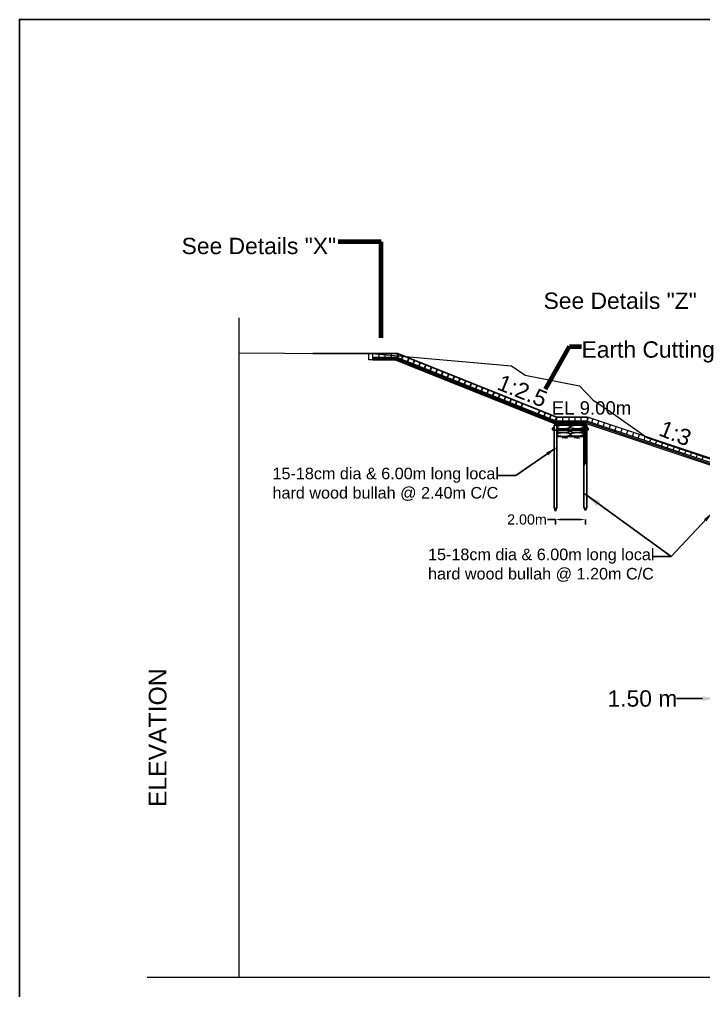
# Model space of a CAD drawing. Header units: inches. Extents: x -885 to 26362, y -28010 to 990.
# Drawn here: x 4168 to 4218.2, y -20437.7 to -20366.4 of the extents above; entities that cross this region are included whole.
import ezdxf

# ---------------------------------------------------------------- set-up
doc = ezdxf.new("R2010")
doc.units = ezdxf.units.IN
doc.header["$MEASUREMENT"] = 0
doc.header["$PDMODE"] = 3
doc.layers.add('Layer1', color=7, linetype='Continuous', lineweight=13)
doc.layers.add('LINE', color=7, linetype='Continuous')
doc.styles.add('dim', font='isocp.shx')
doc.styles.get("Standard").update_dxf_attribs({"font": 'arial.ttf'})
doc.styles.add('TIMES', font='ARIALN.TTF')
doc.dimstyles.new("Arshi's Style", dxfattribs={"dimtxt": 1.25, "dimasz": 1.25, "dimexe": 0.18, "dimexo": 2, "dimgap": 0.09, "dimtad": 0, "dimzin": 0, "dimdsep": 46, "dimtxsty": 'TIMES', "dimcen": 0.09, "dimadec": 4, "dimazin": 0, "dimtfac": 1, "dimtofl": 0, "dimtmove": 0, "dimatfit": 3, "dimfxl": 1, "dimtolj": 1, "dimtzin": 0, "dimarcsym": 0})
doc.dimstyles.get("Standard").update_dxf_attribs({"dimtxt": 0.18, "dimasz": 0.18, "dimexe": 0.18, "dimexo": 0.0625, "dimgap": 0.09, "dimtad": 0, "dimtih": 1, "dimtoh": 1, "dimdec": 4, "dimzin": 0, "dimdsep": 46, "dimtxsty": 'Standard', "dimcen": 0.09, "dimadec": 0, "dimazin": 0, "dimtfac": 1, "dimtdec": 4, "dimtofl": 0, "dimtmove": 0, "dimatfit": 3, "dimfxl": 1, "dimtolj": 1, "dimtzin": 0, "dimarcsym": 0})
doc.dimstyles.new('STANDARD$0', dxfattribs={"dimscale": 0, "dimtxt": 8, "dimasz": 8, "dimexe": 4, "dimexo": 0, "dimgap": 2, "dimtad": 1, "dimdec": 0, "dimzin": 0, "dimdsep": 46, "dimtxsty": 'dim', "dimblk": 'DOTSMALL', "dimcen": 1, "dimclrd": 6, "dimclre": 6, "dimclrt": 256, "dimadec": 0, "dimazin": 0, "dimtfac": 1, "dimtdec": 0, "dimtix": 1, "dimtofl": 0, "dimtmove": 1, "dimatfit": 3, "dimldrblk": 'DOTSMALL', "dimfxl": 6, "dimtolj": 1, "dimtzin": 0, "dimarcsym": 0})

# ---------------------------------------------------------------- blocks, each defined once
blk = doc.blocks.new('*D200')
at = {"layer": 'Defpoints', "color": 0, "linetype": 'ByBlock', "ltscale": 0.5, "transparency": 16777216}
for p in [(4219.164, -20416.263), (4220.519, -20416.263), (4220.519, -20416.263)]:
    blk.add_point(p, dxfattribs=at)
at = {"layer": 'LINE', "color": 0, "lineweight": -2, "ltscale": 0.5, "transparency": 16777216}
for p, q in [((4218.164, -20416.263), (4216.25, -20416.263)), ((4219.164, -20416.263), (4219.164, -20416.083)), ((4220.519, -20416.263), (4220.519, -20416.083)), ((4221.519, -20416.263), (4222.519, -20416.263))]:
    blk.add_line(p, q, dxfattribs=at)
at = {"layer": 'LINE', "color": 0, "linetype": 'ByBlock', "ltscale": 0.5, "transparency": 16777216}
for points in [[(4218.164, -20416.096), (4218.164, -20416.43), (4219.164, -20416.263)], [(4221.519, -20416.096), (4221.519, -20416.43), (4220.519, -20416.263)]]:
    blk.add_solid(points, dxfattribs=at)
at = {"layer": 'LINE', "color": 0, "linetype": 'ByBlock', "lineweight": 20, "ltscale": 0.5, "transparency": 16777216, "insert": (4213.742, -20416.263), "char_height": 0.85, "attachment_point": 5}
blk.add_mtext('\\A1;{\\H1.412x;1.50 m}', dxfattribs=at)
blk = doc.blocks.new('*D202')
at = {"color": 0, "lineweight": -2, "ltscale": 0.5, "transparency": 16777216}
for p, q in [((4207.348, -20403.113), (4206.761, -20403.113)), ((4207.348, -20403.113), (4207.348, -20403.477)), ((4209.143, -20403.113), (4207.756, -20403.113)), ((4209.551, -20403.113), (4209.551, -20403.477))]:
    blk.add_line(p, q, dxfattribs=at)
at = {"color": 0, "linetype": 'Continuous', "ltscale": 0.5, "transparency": 16777216}
for points in [[(4207.756, -20403.045), (4207.756, -20403.181), (4207.348, -20403.113)], [(4209.143, -20403.045), (4209.143, -20403.181), (4209.551, -20403.113)]]:
    blk.add_solid(points, dxfattribs=at)
at = {"layer": 'Defpoints', "color": 0, "linetype": 'Continuous', "ltscale": 0.5, "transparency": 16777216}
for p in [(4207.348, -20403.004), (4209.551, -20403.033), (4209.551, -20403.113)]:
    blk.add_point(p, dxfattribs=at)
at = {"color": 0, "linetype": 'Continuous', "lineweight": -3, "ltscale": 0.5, "transparency": 16777216, "insert": (4205.264, -20403.113), "char_height": 0.75, "attachment_point": 5}
blk.add_mtext('\\A1;2.00m', dxfattribs=at)

msp = doc.modelspace()

# ---------------------------------------------------------------- linework, layer by layer
at = {"color": 0, "lineweight": 20}
for p, q in [((4184.12587, -20436.728903), (4184.12587, -20388.298248)), ((4177.36786, -20436.728903), (4333.643243, -20436.728903))]:
    msp.add_line(p, q, dxfattribs=at)
at = {"color": 0, "linetype": 'Continuous', "lineweight": -3, "ltscale": 0.5}
for p, q in [((4189.545233, -20390.918726), (4195.754714, -20390.918726)), ((4193.654714, -20390.918726), (4195.754714, -20390.918726)), ((4207.376487, -20395.998248), (4195.677681, -20391.318726)), ((4207.395746, -20395.898248), (4195.696939, -20391.218726)), ((4207.45352, -20395.598248), (4195.754714, -20390.918726)), ((4195.754714, -20391.218726), (4195.858162, -20390.960105)), ((4196.172529, -20391.085851), (4196.061111, -20391.364394)), ((4196.590343, -20391.252977), (4196.478926, -20391.53152)), ((4207.353872, -20396.096905), (4195.655066, -20391.417383)), ((4197.008158, -20391.420103), (4196.89674, -20391.698646)), ((4197.425972, -20391.587229), (4197.314555, -20391.865772)), ((4197.843787, -20391.754355), (4197.73237, -20392.032898)), ((4198.261601, -20391.92148), (4198.150184, -20392.200023)), ((4198.679416, -20392.088606), (4198.567999, -20392.367149)), ((4199.09723, -20392.255732), (4198.985813, -20392.534275)), ((4199.515045, -20392.422858), (4199.403628, -20392.701401)), ((4199.932859, -20392.589984), (4199.821442, -20392.868527)), ((4200.350674, -20392.757109), (4200.239257, -20393.035652)), ((4200.768488, -20392.924235), (4200.657071, -20393.202778)), ((4201.186303, -20393.091361), (4201.074886, -20393.369904)), ((4201.604117, -20393.258487), (4201.4927, -20393.53703)), ((4202.021932, -20393.425613), (4201.910515, -20393.704156)), ((4202.439746, -20393.592738), (4202.328329, -20393.871281)), ((4202.857561, -20393.759864), (4202.746144, -20394.038407)), ((4203.275375, -20393.92699), (4203.163958, -20394.205533)), ((4203.69319, -20394.094116), (4203.581773, -20394.372659)), ((4204.111004, -20394.261242), (4203.999587, -20394.539785)), ((4204.528819, -20394.428367), (4204.417402, -20394.70691)), ((4204.946633, -20394.595493), (4204.835216, -20394.874036)), ((4206.200077, -20395.096871), (4206.08866, -20395.375414)), ((4206.617891, -20395.263996), (4206.506474, -20395.542539)), ((4207.035706, -20395.431122), (4206.924289, -20395.709665)), ((4207.45352, -20395.598248), (4207.342103, -20395.876791)), ((4207.45352, -20395.598248), (4209.70352, -20395.598248)), ((4207.250122, -20396.172497), (4207.450122, -20396.172497)), ((4207.250122, -20396.172497), (4207.250122, -20402.207752)), ((4207.450122, -20396.172497), (4207.450122, -20402.207752)), ((4207.450122, -20396.172497), (4207.785926, -20396.172497)), ((4207.785926, -20396.172497), (4209.650122, -20396.172497)), ((4209.450122, -20396.172497), (4209.450122, -20402.172497)), ((4209.551077, -20396.172497), (4209.551077, -20398.908318)), ((4209.650122, -20396.172497), (4209.650122, -20402.172497)), ((4207.292334, -20396.555137), (4209.714318, -20396.551359)), ((4207.450122, -20397.007033), (4209.450122, -20397.007033)), ((4207.981421, -20397.004488), (4207.85812, -20397.126887)), ((4207.85812, -20397.126887), (4207.981421, -20397.004488)), ((4208.093354, -20397.004488), (4207.970053, -20397.126887)), ((4207.970053, -20397.126887), (4208.093354, -20397.004488)), ((4207.981421, -20397.004488), (4208.120302, -20397.143886)), ((4208.093354, -20397.004488), (4208.232235, -20397.143886)), ((4208.860519, -20397.017885), (4208.737218, -20397.140284)), ((4208.737218, -20397.140284), (4208.860519, -20397.017885)), ((4208.972453, -20397.017885), (4208.849152, -20397.140284)), ((4208.849152, -20397.140284), (4208.972453, -20397.017885)), ((4208.860519, -20397.017885), (4208.9994, -20397.157284)), ((4208.972453, -20397.017885), (4209.111333, -20397.157284)), ((4209.551077, -20398.908318), (4209.450122, -20399.172497)), ((4207.250122, -20402.207752), (4207.350122, -20402.489061)), ((4207.350122, -20402.489061), (4207.450122, -20402.207752)), ((4209.450122, -20402.172497), (4209.550122, -20402.453806)), ((4209.550122, -20402.453806), (4209.650122, -20402.172497))]:
    msp.add_line(p, q, dxfattribs=at)
at = {"color": 0, "linetype": 'Continuous', "lineweight": 20, "ltscale": 0.5}
for p, q in [((4209.698979, -20395.912416), (4209.793684, -20395.628303)), ((4219.37116, -20398.820794), (4209.70352, -20395.598248)), ((4219.14616, -20399.269311), (4209.628942, -20396.096905)), ((4219.14616, -20399.161608), (4209.656081, -20395.998248)), ((4219.256474, -20399.098248), (4209.656474, -20395.898248)), ((4210.018126, -20396.018799), (4210.112831, -20395.734685)), ((4210.445034, -20396.161101), (4210.539738, -20395.876987)), ((4210.871941, -20396.303404), (4210.966646, -20396.01929)), ((4211.298849, -20396.445706), (4211.393553, -20396.161592)), ((4211.725756, -20396.588009), (4211.820461, -20396.303895)), ((4212.152664, -20396.730311), (4212.247368, -20396.446197)), ((4212.579571, -20396.872614), (4212.674276, -20396.5885)), ((4213.006479, -20397.014916), (4213.101183, -20396.730802)), ((4213.433386, -20397.157219), (4213.528091, -20396.873105)), ((4213.860294, -20397.299521), (4213.954998, -20397.015407)), ((4214.287201, -20397.441824), (4214.381906, -20397.15771)), ((4214.714109, -20397.584126), (4214.808813, -20397.300012)), ((4215.141016, -20397.726429), (4215.235721, -20397.442315)), ((4215.567924, -20397.868731), (4215.662628, -20397.584617)), ((4215.994831, -20398.011034), (4216.089536, -20397.72692)), ((4216.421739, -20398.153336), (4216.516443, -20397.869222)), ((4216.848646, -20398.295639), (4216.943351, -20398.011525)), ((4217.275553, -20398.437941), (4217.370258, -20398.153827)), ((4217.702461, -20398.580244), (4217.797166, -20398.29613)), ((4218.129368, -20398.722546), (4218.224073, -20398.438432))]:
    msp.add_line(p, q, dxfattribs=at)
at = {"color": 6, "lineweight": 20}
msp.add_lwpolyline([(4184.12587, -20390.880248), (4194.12587, -20390.951248), (4204.12587, -20391.830248), (4205.12587, -20392.518248), (4209.12587, -20393.302248), (4210.12587, -20394.348248), (4211.12587, -20394.998248), (4214.12587, -20397.108248), (4219.12587, -20398.808248), (4224.12587, -20401.508248), (4229.12587, -20403.008248), (4234.12587, -20405.108248), (4239.12587, -20407.308248), (4244.12587, -20409.108248), (4249.12587, -20409.908248), (4254.12587, -20410.208248), (4259.12587, -20410.308248), (4264.12587, -20409.508248), (4269.12587, -20411.098248), (4274.12587, -20411.498248), (4279.12587, -20412.098248), (4284.12587, -20412.298248), (4289.12587, -20412.908248)], dxfattribs=at)
at = {"color": 0, "lineweight": 20}
msp.add_lwpolyline([(4179.532348, -20426.210256, 0, 0, 0), (4179.532348, -20404.223858, 0.785228, 0, 0), (4179.532348, -20402.653401, 0, 0, 0)], format="xyseb", dxfattribs=at)
at = {"color": 0, "linetype": 'Continuous', "lineweight": -3, "ltscale": 0.5}
for centre, start, end in [((4207.225798, -20396.462198), 74.82841692, 283.69207692), ((4207.476356, -20396.462198), 253.60409939, 105.17158308), ((4209.425798, -20396.462198), 74.82841692, 283.69207692), ((4209.674445, -20396.462198), 253.60409939, 105.17158308)]:
    msp.add_arc(centre, 0.09294, start, end, dxfattribs=at)
for centre in [(4207.948664, -20396.315132), (4208.934812, -20396.309785), (4207.956099, -20396.591832), (4207.956893, -20396.867149), (4208.942246, -20396.586486), (4208.94304, -20396.861802)]:
    msp.add_ellipse(centre, major_axis=(0.506914, 0.0108), ratio=0.268841611)
at = {"layer": 'Layer1', "color": 7, "lineweight": 20}
for p, q in [((4193.654714, -20391.375151), (4193.654714, -20390.918726)), ((4193.954714, -20391.375151), (4193.654714, -20391.375151)), ((4193.954714, -20391.224238), (4193.954714, -20390.918726)), ((4193.954714, -20391.375151), (4193.954714, -20390.918726)), ((4193.954714, -20391.417383), (4193.954714, -20390.918726)), ((4195.754714, -20391.218726), (4193.954714, -20391.218726)), ((4195.677681, -20391.318726), (4193.954714, -20391.318726)), ((4195.677681, -20391.318726), (4193.954714, -20391.318726)), ((4194.404714, -20391.222551), (4194.404714, -20390.918726)), ((4195.754714, -20391.218726), (4194.404714, -20391.218726)), ((4194.854714, -20391.220413), (4194.854714, -20390.918726)), ((4194.854714, -20391.218726), (4194.854714, -20390.918726)), ((4194.854714, -20391.218726), (4194.854714, -20390.918726)), ((4195.304714, -20391.218726), (4195.304714, -20390.918726)), ((4195.754714, -20391.218726), (4195.754714, -20390.918726)), ((4195.655066, -20391.417383), (4193.954714, -20391.417383)), ((4207.45352, -20395.902073), (4207.45352, -20395.598248)), ((4207.90352, -20395.898248), (4207.90352, -20395.598248)), ((4208.35352, -20395.902073), (4208.35352, -20395.598248)), ((4208.80352, -20395.899936), (4208.80352, -20395.598248)), ((4208.80352, -20395.898248), (4208.80352, -20395.598248)), ((4208.80352, -20395.898248), (4208.80352, -20395.598248)), ((4209.25352, -20395.898248), (4209.25352, -20395.598248)), ((4209.70352, -20395.898248), (4209.70352, -20395.598248)), ((4209.628942, -20396.096905), (4207.353872, -20396.096905)), ((4209.599604, -20395.998248), (4207.376487, -20395.998248)), ((4209.656081, -20395.998248), (4207.376487, -20395.998248)), ((4209.70352, -20395.898248), (4207.395746, -20395.898248)), ((4209.70352, -20395.898248), (4208.35352, -20395.898248))]:
    msp.add_line(p, q, dxfattribs=at)
at = {"layer": 'LINE', "color": 7, "lineweight": -2, "ltscale": 0.5}
msp.add_lwpolyline([(4167.991614, -20489.731499), (4167.991614, -20366.385219), (4342.420696, -20366.385219), (4342.420696, -20489.731499), (4167.991614, -20489.731499)], close=True, dxfattribs=at)

# ---------------------------------------------------------------- texts
at = {"color": 0, "lineweight": 20}
msp.add_text('ELEVATION', height=1.3, rotation=90, dxfattribs=at).set_placement((4178.79194, -20424.235215))
at = {"color": 7, "lineweight": 30, "ltscale": 0.18, "insert": (4207.081953, -20394.428042), "char_height": 0.9775, "width": 48.36222019, "attachment_point": 1}
msp.add_mtext('EL 9.00m ', dxfattribs=at)
at = {"color": 0, "linetype": 'Continuous', "lineweight": -3, "ltscale": 0.5, "char_height": 0.85, "width": 26.32773935, "attachment_point": 1}
for s, insert in [('15-18cm dia & 6.00m long local\\Phard wood bullah @ 2.40m C/C ', (4186.576215, -20399.304857)), ('15-18cm dia & 6.00m long local\\Phard wood bullah @ 1.20m C/C ', (4197.997253, -20405.249417))]:
    msp.add_mtext(s, dxfattribs=dict(at, insert=insert))
at = {"layer": 'Layer1', "color": 7, "lineweight": 20, "char_height": 1.1955372, "width": 14.78044575, "attachment_point": 1, "rotation": 338.19859051}
for s, insert in [('1:2.5', (4203.427273, -20392.41574)), ('1:3', (4215.309382, -20395.790699))]:
    msp.add_mtext(s, dxfattribs=dict(at, insert=insert))
at = {"layer": 'LINE', "color": 0, "linetype": 'ByBlock', "lineweight": 20, "ltscale": 0.5, "char_height": 1.2}
for s, insert, attachment_point in [('See Details "X"', (4191.250525, -20382.420694), 3), ('See Details "Z"', (4217.736522, -20386.444016), 3), ('Earth Cutting', (4209.273373, -20390.025754), 1)]:
    msp.add_mtext(s, dxfattribs=dict(at, insert=insert, attachment_point=attachment_point))

# ---------------------------------------------------------------- dimensions: what is measured, and where the dimension line sits
at = {"color": 0, "linetype": 'Continuous', "lineweight": -3, "ltscale": 0.5}
dim = msp.add_linear_dim(base=(4209.550945, -20403.113084), p1=(4207.348013, -20403.003822), p2=(4209.550945, -20403.03272), text='2.00m', dimstyle='STANDARD$0', override={"dimscale": 1, "dimtxt": 0.75, "dimasz": 0.4075, "dimexe": 0.364, "dimexo": 0.219, "dimgap": 0.09, "dimtad": 0, "dimdec": 2, "dimpost": 'm', "dimtxsty": 'Standard', "dimcen": 0.09, "dimclrd": 0, "dimclre": 0, "dimclrt": 0, "dimtdec": 2, "dimtix": 0, "dimtmove": 0, "dimfxl": 0.15, "dimfxlon": 1}, dxfattribs=at)
dim.commit()
dim.dimension.update_dxf_attribs({"geometry": '*D202', "text_midpoint": (4205.264122, -20403.113084), "dimtype": 160})
at = {"layer": 'LINE', "color": 0, "linetype": 'ByBlock', "lineweight": 20, "ltscale": 0.5}
dim = msp.add_linear_dim(base=(4220.519291, -20416.263014), p1=(4219.163682, -20416.263014), p2=(4220.519291, -20416.263014), text='{\\H1.412x;1.50 m}', dimstyle='Standard', override={"dimtxt": 0.85, "dimasz": 1, "dimdec": 2, "dimlfac": 1, "dimpost": 'm', "dimfxl": 0.15, "dimfxlon": 1}, dxfattribs=at)
dim.commit()
dim.dimension.update_dxf_attribs({"geometry": '*D200', "text_midpoint": (4213.742335, -20416.263014), "dimtype": 160})

# ---------------------------------------------------------------- leaders
at = {"color": 0, "linetype": 'Continuous', "lineweight": -2, "ltscale": 0.5}
for points in [[(4207.365285, -20397.874038), (4204.437225, -20399.874224), (4203.130381, -20399.874224)], [(4218.87116, -20402.615876), (4215.858263, -20405.818783), (4214.551418, -20405.818783)]]:
    msp.add_leader(points, dimstyle='Standard', override={"dimasz": 0.75, "dimfxl": 0.15, "dimfxlon": 1}, dxfattribs=at)
msp.add_leader([(4209.502778, -20401.234451), (4215.858263, -20405.818783), (4214.551418, -20405.818783)], dimstyle="Arshi's Style")
at = {"layer": 'LINE', "color": 7, "lineweight": 20, "ltscale": 0.5}
for points in [[(4194.559191, -20389.778467), (4194.559191, -20382.710103), (4191.388577, -20382.710103)], [(4206.633627, -20393.54766), (4208.397447, -20390.415412), (4209.274593, -20390.415412)]]:
    msp.add_leader(points, dimstyle='Standard', override={"dimtxt": 0.9, "dimasz": 0.7, "dimclrd": 7, "dimclre": 7, "dimclrt": 7, "dimlwd": 65535, "dimlwe": 65535}, dxfattribs=at)

doc.saveas('drawing.dxf')
